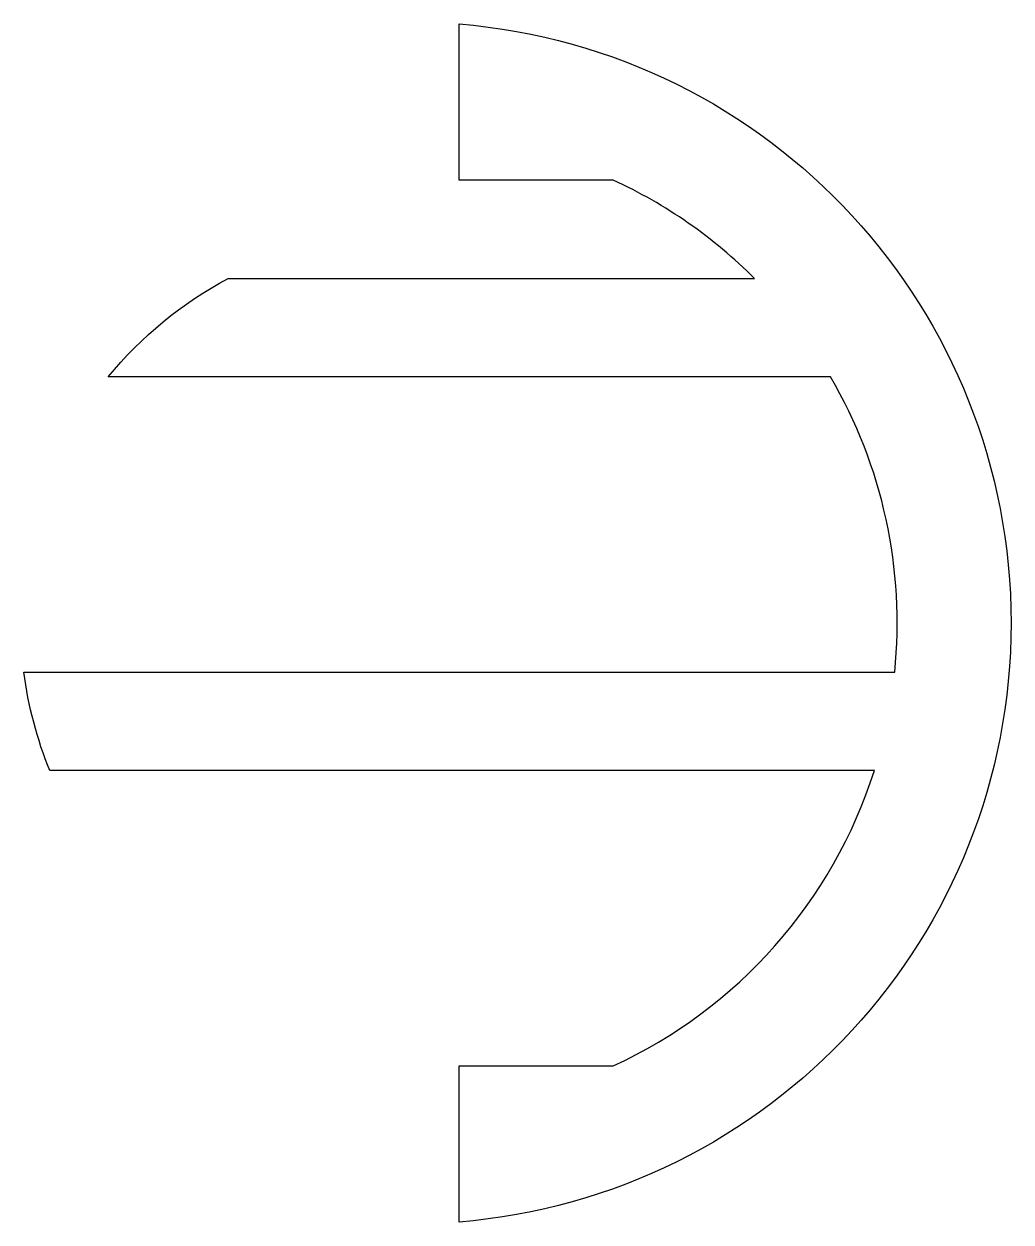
# Model space of a CAD drawing. Header units: millimetres. Extents: x -1.53 to 2.38, y -2.37 to 2.37.
import ezdxf

# ---------------------------------------------------------------- set-up
doc = ezdxf.new("R2010")
doc.units = ezdxf.units.MM
doc.layers.get('0').update_dxf_attribs({"linetype": 'CONTINUOUS'})

msp = doc.modelspace()

# ---------------------------------------------------------------- linework, layer by layer
msp.add_lwpolyline([(-1.1943, 0.9722, -0.100527), (-0.7204, 1.3611), (1.3612, 1.3611, 0.089173), (0.802, 1.75), (0.1925, 1.75), (0.1925, 2.3672, -0.921981), (0.1925, -2.3672), (0.1925, -1.75), (0.802, -1.75, 0.211373), (1.8345, -0.5833), (-1.4252, -0.5833, -0.065565), (-1.5277, -0.1944), (1.9152, -0.1944, 0.158975), (1.6614, 0.9722)], format="xyb", close=True)

doc.saveas('drawing.dxf')
